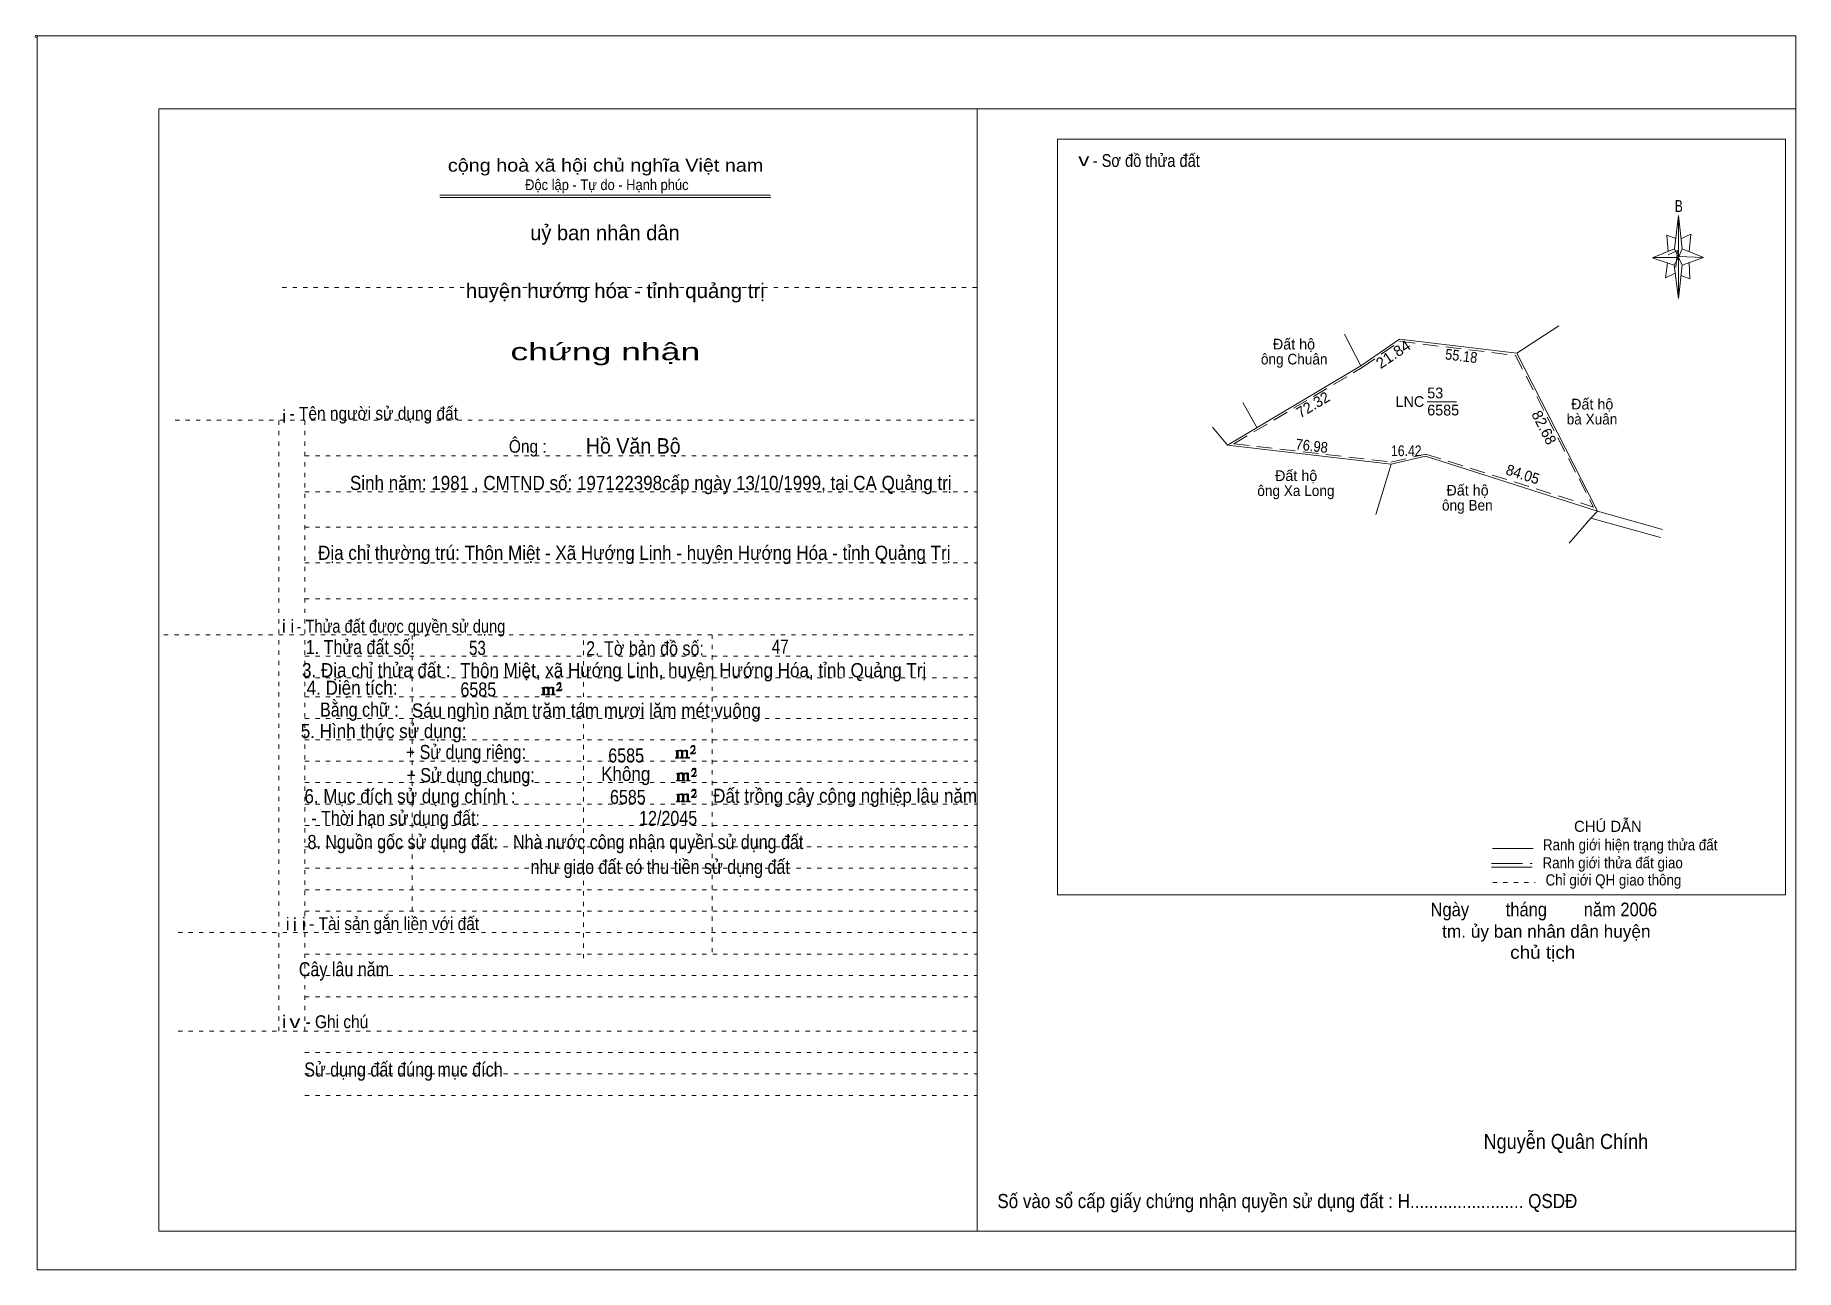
# Model space of a CAD drawing. Header units: centimetres. Extents: x -1.6 to 39.5, y -3.3 to 25.5.
import ezdxf
from ezdxf.enums import TextEntityAlignment as Align

# ---------------------------------------------------------------- set-up
doc = ezdxf.new("R2010")
doc.units = ezdxf.units.CM
doc.header["$LTSCALE"] = 0.12
for name, pattern in [('DOTTED', [1.5, 0.3, -1.2]), ('LONG_DASHED', [7.5, 6, -1.5]), ('MEDIUM_DASHED', [4.5, 3, -1.5])]:
    doc.linetypes.add(name, pattern=pattern)
for name, color, linetype, lineweight in [('1', 7, 'DOTTED', 13), ('10', 7, 'Continuous', 13), ('4', 7, 'Continuous', 13), ('5', 7, 'Continuous', 13), ('50', 7, 'Continuous', 13)]:
    doc.layers.add(name, color=color, linetype=linetype, lineweight=lineweight)

msp = doc.modelspace()

# ---------------------------------------------------------------- hatches: boundary and pattern name
at = {"layer": '50'}
for points in [[(10.27, 10.13), (10.27, 10.12), (10.27, 10.11), (10.25, 10.11), (10.24, 10.11), (10.24, 10.1), (10.33, 10.1), (10.33, 10.11), (10.32, 10.11), (10.31, 10.11), (10.31, 10.12), (10.31, 10.13), (10.31, 10.24), (10.31, 10.25), (10.32, 10.26), (10.34, 10.26), (10.35, 10.26), (10.36, 10.26), (10.37, 10.25), (10.39, 10.22), (10.39, 10.13), (10.37, 10.12), (10.37, 10.11), (10.36, 10.11), (10.35, 10.11), (10.35, 10.1), (10.44, 10.1), (10.44, 10.11), (10.43, 10.11), (10.42, 10.11), (10.42, 10.12), (10.42, 10.13), (10.42, 10.24), (10.44, 10.26), (10.45, 10.26), (10.46, 10.26), (10.49, 10.26), (10.49, 10.25), (10.5, 10.24), (10.5, 10.22), (10.5, 10.13), (10.5, 10.12), (10.49, 10.11), (10.49, 10.11), (10.47, 10.11), (10.47, 10.1), (10.56, 10.1), (10.56, 10.11), (10.55, 10.11), (10.54, 10.11), (10.53, 10.12), (10.53, 10.13), (10.53, 10.2), (10.53, 10.25), (10.53, 10.26), (10.52, 10.27), (10.5, 10.28), (10.47, 10.28), (10.46, 10.28), (10.44, 10.27), (10.41, 10.25), (10.41, 10.26), (10.4, 10.28), (10.39, 10.28), (10.37, 10.28), (10.35, 10.28), (10.34, 10.28), (10.32, 10.26), (10.31, 10.26), (10.31, 10.25), (10.31, 10.25), (10.31, 10.26), (10.31, 10.28), (10.24, 10.26), (10.24, 10.26), (10.25, 10.26), (10.27, 10.25), (10.27, 10.24), (10.27, 10.23)], [(10.69, 10.19), (10.72, 10.24), (10.72, 10.24), (10.71, 10.22), (10.69, 10.22), (10.68, 10.22), (10.63, 10.22), (10.66, 10.26), (10.67, 10.27), (10.69, 10.28), (10.69, 10.3), (10.69, 10.32), (10.69, 10.34), (10.69, 10.35), (10.69, 10.37), (10.68, 10.38), (10.67, 10.38), (10.66, 10.39), (10.65, 10.39), (10.63, 10.38), (10.63, 10.38), (10.62, 10.37), (10.61, 10.35), (10.59, 10.33), (10.61, 10.33), (10.61, 10.35), (10.62, 10.35), (10.63, 10.36), (10.65, 10.36), (10.66, 10.36), (10.67, 10.35), (10.68, 10.35), (10.68, 10.32), (10.68, 10.3), (10.66, 10.28), (10.66, 10.26), (10.65, 10.25), (10.59, 10.2), (10.59, 10.19)], [(13.39, 8.66), (13.39, 8.65), (13.39, 8.64), (13.38, 8.64), (13.37, 8.64), (13.37, 8.62), (13.45, 8.62), (13.45, 8.64), (13.44, 8.64), (13.43, 8.64), (13.43, 8.65), (13.43, 8.66), (13.43, 8.77), (13.43, 8.78), (13.44, 8.79), (13.47, 8.79), (13.48, 8.79), (13.49, 8.79), (13.5, 8.78), (13.51, 8.74), (13.51, 8.66), (13.5, 8.65), (13.5, 8.64), (13.49, 8.64), (13.48, 8.64), (13.48, 8.62), (13.57, 8.62), (13.57, 8.64), (13.55, 8.64), (13.54, 8.64), (13.54, 8.65), (13.54, 8.66), (13.54, 8.77), (13.57, 8.79), (13.58, 8.79), (13.59, 8.79), (13.61, 8.79), (13.61, 8.78), (13.62, 8.77), (13.62, 8.74), (13.62, 8.66), (13.62, 8.65), (13.61, 8.64), (13.61, 8.64), (13.6, 8.64), (13.6, 8.62), (13.69, 8.62), (13.69, 8.64), (13.67, 8.64), (13.66, 8.64), (13.65, 8.65), (13.65, 8.66), (13.65, 8.73), (13.65, 8.78), (13.65, 8.79), (13.64, 8.8), (13.62, 8.81), (13.6, 8.81), (13.59, 8.81), (13.57, 8.8), (13.53, 8.78), (13.53, 8.79), (13.52, 8.81), (13.51, 8.81), (13.5, 8.81), (13.48, 8.81), (13.47, 8.81), (13.44, 8.79), (13.43, 8.79), (13.43, 8.78), (13.43, 8.78), (13.43, 8.79), (13.43, 8.81), (13.37, 8.79), (13.37, 8.79), (13.38, 8.79), (13.39, 8.78), (13.39, 8.77), (13.39, 8.76)], [(13.82, 8.72), (13.84, 8.77), (13.84, 8.77), (13.83, 8.74), (13.82, 8.74), (13.81, 8.74), (13.75, 8.74), (13.79, 8.79), (13.8, 8.8), (13.82, 8.81), (13.82, 8.83), (13.82, 8.84), (13.82, 8.87), (13.82, 8.88), (13.82, 8.9), (13.81, 8.91), (13.8, 8.91), (13.79, 8.92), (13.77, 8.92), (13.75, 8.91), (13.75, 8.91), (13.74, 8.9), (13.73, 8.88), (13.72, 8.86), (13.73, 8.86), (13.73, 8.88), (13.74, 8.88), (13.75, 8.89), (13.77, 8.89), (13.79, 8.89), (13.8, 8.88), (13.81, 8.88), (13.81, 8.84), (13.81, 8.83), (13.79, 8.81), (13.79, 8.79), (13.77, 8.78), (13.72, 8.73), (13.72, 8.72)], [(13.41, 8.12), (13.41, 8.11), (13.41, 8.1), (13.4, 8.1), (13.39, 8.1), (13.39, 8.09), (13.48, 8.09), (13.48, 8.1), (13.47, 8.1), (13.45, 8.1), (13.45, 8.11), (13.45, 8.12), (13.45, 8.23), (13.45, 8.24), (13.47, 8.26), (13.49, 8.26), (13.5, 8.26), (13.51, 8.26), (13.52, 8.24), (13.53, 8.21), (13.53, 8.12), (13.52, 8.11), (13.52, 8.1), (13.51, 8.1), (13.5, 8.1), (13.5, 8.09), (13.59, 8.09), (13.59, 8.1), (13.58, 8.1), (13.57, 8.1), (13.57, 8.11), (13.57, 8.12), (13.57, 8.23), (13.59, 8.26), (13.6, 8.26), (13.61, 8.26), (13.63, 8.26), (13.63, 8.24), (13.64, 8.23), (13.64, 8.21), (13.64, 8.12), (13.64, 8.11), (13.63, 8.1), (13.63, 8.1), (13.62, 8.1), (13.62, 8.09), (13.71, 8.09), (13.71, 8.1), (13.7, 8.1), (13.69, 8.1), (13.67, 8.11), (13.67, 8.12), (13.67, 8.2), (13.67, 8.24), (13.67, 8.26), (13.66, 8.27), (13.64, 8.28), (13.62, 8.28), (13.61, 8.28), (13.59, 8.27), (13.55, 8.24), (13.55, 8.26), (13.54, 8.28), (13.53, 8.28), (13.52, 8.28), (13.5, 8.28), (13.49, 8.28), (13.47, 8.26), (13.45, 8.26), (13.45, 8.24), (13.45, 8.24), (13.45, 8.26), (13.45, 8.28), (13.39, 8.26), (13.39, 8.26), (13.4, 8.26), (13.41, 8.24), (13.41, 8.23), (13.41, 8.22)], [(13.84, 8.19), (13.86, 8.23), (13.86, 8.23), (13.85, 8.21), (13.84, 8.21), (13.83, 8.21), (13.77, 8.21), (13.81, 8.26), (13.82, 8.27), (13.84, 8.28), (13.84, 8.3), (13.84, 8.31), (13.84, 8.33), (13.84, 8.34), (13.84, 8.37), (13.83, 8.38), (13.82, 8.38), (13.81, 8.39), (13.8, 8.39), (13.77, 8.38), (13.77, 8.38), (13.76, 8.37), (13.75, 8.34), (13.74, 8.32), (13.75, 8.32), (13.75, 8.34), (13.76, 8.34), (13.77, 8.36), (13.8, 8.36), (13.81, 8.36), (13.82, 8.34), (13.83, 8.34), (13.83, 8.31), (13.83, 8.3), (13.81, 8.28), (13.81, 8.26), (13.8, 8.24), (13.74, 8.2), (13.74, 8.19)], [(13.84, 7.7), (13.86, 7.75), (13.86, 7.75), (13.85, 7.72), (13.84, 7.72), (13.83, 7.72), (13.77, 7.72), (13.81, 7.77), (13.82, 7.78), (13.84, 7.79), (13.84, 7.81), (13.84, 7.82), (13.84, 7.85), (13.84, 7.86), (13.84, 7.88), (13.83, 7.89), (13.82, 7.89), (13.81, 7.9), (13.79, 7.9), (13.77, 7.89), (13.77, 7.89), (13.76, 7.88), (13.75, 7.86), (13.74, 7.84), (13.75, 7.84), (13.75, 7.86), (13.76, 7.86), (13.77, 7.87), (13.79, 7.87), (13.81, 7.87), (13.82, 7.86), (13.83, 7.86), (13.83, 7.82), (13.83, 7.81), (13.81, 7.79), (13.81, 7.77), (13.79, 7.76), (13.74, 7.71), (13.74, 7.7)], [(13.41, 7.64), (13.41, 7.63), (13.41, 7.62), (13.4, 7.62), (13.39, 7.62), (13.39, 7.6), (13.47, 7.6), (13.47, 7.62), (13.46, 7.62), (13.45, 7.62), (13.45, 7.63), (13.45, 7.64), (13.45, 7.75), (13.45, 7.76), (13.46, 7.77), (13.49, 7.77), (13.5, 7.77), (13.51, 7.77), (13.52, 7.76), (13.53, 7.72), (13.53, 7.64), (13.52, 7.63), (13.52, 7.62), (13.51, 7.62), (13.5, 7.62), (13.5, 7.6), (13.59, 7.6), (13.59, 7.62), (13.57, 7.62), (13.56, 7.62), (13.56, 7.63), (13.56, 7.64), (13.56, 7.75), (13.59, 7.77), (13.6, 7.77), (13.61, 7.77), (13.63, 7.77), (13.63, 7.76), (13.64, 7.75), (13.64, 7.72), (13.64, 7.64), (13.64, 7.63), (13.63, 7.62), (13.63, 7.62), (13.62, 7.62), (13.62, 7.6), (13.71, 7.6), (13.71, 7.62), (13.69, 7.62), (13.68, 7.62), (13.67, 7.63), (13.67, 7.64), (13.67, 7.71), (13.67, 7.76), (13.67, 7.77), (13.66, 7.78), (13.64, 7.79), (13.62, 7.79), (13.61, 7.79), (13.59, 7.78), (13.55, 7.76), (13.55, 7.77), (13.54, 7.79), (13.53, 7.79), (13.52, 7.79), (13.5, 7.79), (13.49, 7.79), (13.46, 7.77), (13.45, 7.77), (13.45, 7.76), (13.45, 7.76), (13.45, 7.77), (13.45, 7.79), (13.39, 7.77), (13.39, 7.77), (13.4, 7.77), (13.41, 7.76), (13.41, 7.75), (13.41, 7.74)]]:
    msp.add_hatch(color=256, dxfattribs=at).paths.add_polyline_path(points)

# ---------------------------------------------------------------- linework, layer by layer
at = {"layer": '1', "linetype": 'Continuous'}
for p, q in [((1.31, -2.42), (1.31, 23.78)), ((1.31, 23.78), (39.51, 23.78)), ((20.41, -2.42), (20.41, 23.78)), ((39.51, -2.42), (39.51, 23.78)), ((7.87, 21.76), (15.58, 21.76)), ((7.87, 21.71), (15.59, 21.71)), ((1.31, -2.42), (39.51, -2.42))]:
    msp.add_line(p, q, dxfattribs=at)
at = {"layer": '1'}
for p, q in [((4.19, 19.61), (20.41, 19.61)), ((1.69, 16.51), (20.41, 16.51)), ((4.11, 2.25), (4.11, 16.51)), ((4.72, 2.25), (4.72, 16.51)), ((4.72, 15.68), (20.41, 15.68)), ((4.72, 14.84), (20.41, 14.84)), ((4.72, 14.01), (20.41, 14.01)), ((4.72, 13.18), (20.41, 13.18)), ((4.72, 12.34), (20.41, 12.34)), ((1.43, 11.5), (20.41, 11.5)), ((7.22, 5.05), (7.22, 11.5)), ((11.22, 3.95), (11.22, 11.5)), ((14.22, 4.09), (14.22, 11.5)), ((4.72, 11), (20.41, 11)), ((4.72, 10.5), (20.41, 10.5)), ((4.72, 10.05), (20.41, 10.05)), ((4.72, 9.55), (20.41, 9.55)), ((4.72, 9.05), (20.41, 9.05)), ((4.72, 8.55), (20.41, 8.55)), ((4.72, 8.05), (20.41, 8.05)), ((4.72, 7.55), (20.41, 7.55)), ((4.72, 7.05), (20.41, 7.05)), ((4.72, 6.55), (20.41, 6.55)), ((4.72, 6.05), (20.41, 6.05)), ((4.72, 5.55), (20.41, 5.55)), ((4.72, 5.05), (20.41, 5.05)), ((1.76, 4.55), (20.41, 4.55)), ((4.72, 4.05), (20.41, 4.05)), ((4.72, 3.55), (20.41, 3.55)), ((4.72, 3.05), (20.41, 3.05)), ((1.76, 2.25), (20.41, 2.25)), ((4.72, 1.75), (20.41, 1.75)), ((4.72, 1.25), (20.41, 1.25)), ((4.72, 0.75), (20.41, 0.75))]:
    msp.add_line(p, q, dxfattribs=at)
at = {"layer": '1', "linetype": 'Continuous'}
msp.add_lwpolyline([(-1.53, -3.32), (39.51, -3.32), (39.51, 25.48), (-1.53, 25.48)], close=True, dxfattribs=at)
at = {"layer": '10'}
for p, q in [((36.67, 20.13), (36.16, 20.3)), ((36.86, 20.51), (37.36, 20.31)), ((37.02, 20.19), (37.04, 19.81)), ((36.86, 20.13), (36.77, 19.35)), ((37.04, 19.81), (36.83, 19.89)), ((29.36, 17.78), (28.98, 18.52)), ((33.98, 18.71), (33, 18.07)), ((29.36, 17.78), (30.26, 18.4)), ((30.26, 18.4), (33, 18.07)), ((26.25, 15.93), (29.36, 17.78)), ((33, 18.07), (34.88, 14.39)), ((26.61, 16.92), (26.93, 16.34)), ((30.91, 16.94), (31.59, 16.94)), ((25.9, 16.35), (26.25, 15.93)), ((30.87, 15.67), (34.88, 14.39)), ((30.07, 15.48), (29.71, 14.31)), ((34.88, 14.39), (34.73, 14.22)), ((34.88, 14.39), (36.4, 13.96)), ((34.73, 14.22), (34.22, 13.64)), ((34.73, 14.22), (36.35, 13.77))]:
    msp.add_line(p, q, dxfattribs=at)
at = {"layer": '10', "linetype": 'MEDIUM_DASHED'}
for p, q in [((26.4, 15.96), (30.08, 15.53)), ((30.06, 15.53), (30.88, 15.72)), ((30.88, 15.72), (34.79, 14.48))]:
    msp.add_line(p, q, dxfattribs=at)
at = {"layer": '10'}
for points in [[(36.71, 20.75), (36.5, 20.83), (36.53, 20.45)], [(36.84, 20.75), (37.06, 20.85), (37.02, 20.45)], [(36.77, 20.31), (36.68, 20.51), (36.18, 20.31)], [(36.68, 19.93), (36.47, 19.83), (36.52, 20.18)], [(36.53, 20.37), (36.75, 20.47), (36.71, 20.07)], [(36.77, 20.31), (36.86, 20.13), (37.36, 20.31)], [(26.25, 15.93), (30.07, 15.48), (30.87, 15.67)]]:
    msp.add_lwpolyline(points, dxfattribs=at)
for points in [[(36.77, 20.31), (36.18, 20.31), (36.68, 20.51), (36.86, 20.13), (37.36, 20.31), (36.77, 20.33)], [(36.77, 20.31), (36.77, 19.35), (36.67, 20.13)]]:
    msp.add_lwpolyline(points, close=True, dxfattribs=at)
at = {"layer": '10', "linetype": 'MEDIUM_DASHED'}
msp.add_lwpolyline([(26.4, 15.96), (29.39, 17.74), (30.27, 18.35), (32.97, 18.02), (34.79, 14.48)], dxfattribs=at)
at = {"layer": '4'}
for p, q in [((32.43, 6.51), (33.38, 6.51)), ((32.41, 6.08), (33.36, 6.08))]:
    msp.add_line(p, q, dxfattribs=at)
at = {"layer": '4', "linetype": 'LONG_DASHED'}
msp.add_line((32.41, 6.16), (33.36, 6.16), dxfattribs=at)
at = {"layer": '4', "linetype": 'DOTTED'}
msp.add_line((32.44, 5.72), (33.43, 5.72), dxfattribs=at)
at = {"layer": '4'}
msp.add_lwpolyline([(22.28, 23.07), (39.27, 23.07), (39.27, 5.43), (22.28, 5.43)], close=True, dxfattribs=at)
msp.add_circle((-1.55, 25.47), 0.025, dxfattribs=at)
at = {"layer": '5'}
msp.add_line((36.68, 20.51), (36.77, 21.29), dxfattribs=at)
msp.add_lwpolyline([(36.77, 21.29), (36.86, 20.51), (36.77, 20.31)], close=True, dxfattribs=at)
at = {"layer": '50'}
for points in [[(10.27, 10.13), (10.27, 10.12), (10.27, 10.11), (10.25, 10.11), (10.24, 10.11), (10.24, 10.1), (10.33, 10.1), (10.33, 10.11), (10.32, 10.11), (10.31, 10.11), (10.31, 10.12), (10.31, 10.13), (10.31, 10.24), (10.31, 10.25), (10.32, 10.26), (10.34, 10.26), (10.35, 10.26), (10.36, 10.26), (10.37, 10.25), (10.39, 10.22), (10.39, 10.13), (10.37, 10.12), (10.37, 10.11), (10.36, 10.11), (10.35, 10.11), (10.35, 10.1), (10.44, 10.1), (10.44, 10.11), (10.43, 10.11), (10.42, 10.11), (10.42, 10.12), (10.42, 10.13), (10.42, 10.24), (10.44, 10.26), (10.45, 10.26), (10.46, 10.26), (10.49, 10.26), (10.49, 10.25), (10.5, 10.24), (10.5, 10.22), (10.5, 10.13), (10.5, 10.12), (10.49, 10.11), (10.49, 10.11), (10.47, 10.11), (10.47, 10.1), (10.56, 10.1), (10.56, 10.11), (10.55, 10.11), (10.54, 10.11), (10.53, 10.12), (10.53, 10.13), (10.53, 10.2), (10.53, 10.25), (10.53, 10.26), (10.52, 10.27), (10.5, 10.28), (10.47, 10.28), (10.46, 10.28), (10.44, 10.27), (10.41, 10.25), (10.41, 10.26), (10.4, 10.28), (10.39, 10.28), (10.37, 10.28), (10.35, 10.28), (10.34, 10.28), (10.32, 10.26), (10.31, 10.26), (10.31, 10.25), (10.31, 10.25), (10.31, 10.26), (10.31, 10.28), (10.24, 10.26), (10.24, 10.26), (10.25, 10.26), (10.27, 10.25), (10.27, 10.24), (10.27, 10.23)], [(10.69, 10.19), (10.72, 10.24), (10.72, 10.24), (10.71, 10.22), (10.69, 10.22), (10.68, 10.22), (10.63, 10.22), (10.66, 10.26), (10.67, 10.27), (10.69, 10.28), (10.69, 10.3), (10.69, 10.32), (10.69, 10.34), (10.69, 10.35), (10.69, 10.37), (10.68, 10.38), (10.67, 10.38), (10.66, 10.39), (10.65, 10.39), (10.63, 10.38), (10.63, 10.38), (10.62, 10.37), (10.61, 10.35), (10.59, 10.33), (10.61, 10.33), (10.61, 10.35), (10.62, 10.35), (10.63, 10.36), (10.65, 10.36), (10.66, 10.36), (10.67, 10.35), (10.68, 10.35), (10.68, 10.32), (10.68, 10.3), (10.66, 10.28), (10.66, 10.26), (10.65, 10.25), (10.59, 10.2), (10.59, 10.19)], [(13.39, 8.66), (13.39, 8.65), (13.39, 8.64), (13.38, 8.64), (13.37, 8.64), (13.37, 8.62), (13.45, 8.62), (13.45, 8.64), (13.44, 8.64), (13.43, 8.64), (13.43, 8.65), (13.43, 8.66), (13.43, 8.77), (13.43, 8.78), (13.44, 8.79), (13.47, 8.79), (13.48, 8.79), (13.49, 8.79), (13.5, 8.78), (13.51, 8.74), (13.51, 8.66), (13.5, 8.65), (13.5, 8.64), (13.49, 8.64), (13.48, 8.64), (13.48, 8.62), (13.57, 8.62), (13.57, 8.64), (13.55, 8.64), (13.54, 8.64), (13.54, 8.65), (13.54, 8.66), (13.54, 8.77), (13.57, 8.79), (13.58, 8.79), (13.59, 8.79), (13.61, 8.79), (13.61, 8.78), (13.62, 8.77), (13.62, 8.74), (13.62, 8.66), (13.62, 8.65), (13.61, 8.64), (13.61, 8.64), (13.6, 8.64), (13.6, 8.62), (13.69, 8.62), (13.69, 8.64), (13.67, 8.64), (13.66, 8.64), (13.65, 8.65), (13.65, 8.66), (13.65, 8.73), (13.65, 8.78), (13.65, 8.79), (13.64, 8.8), (13.62, 8.81), (13.6, 8.81), (13.59, 8.81), (13.57, 8.8), (13.53, 8.78), (13.53, 8.79), (13.52, 8.81), (13.51, 8.81), (13.5, 8.81), (13.48, 8.81), (13.47, 8.81), (13.44, 8.79), (13.43, 8.79), (13.43, 8.78), (13.43, 8.78), (13.43, 8.79), (13.43, 8.81), (13.37, 8.79), (13.37, 8.79), (13.38, 8.79), (13.39, 8.78), (13.39, 8.77), (13.39, 8.76)], [(13.82, 8.72), (13.84, 8.77), (13.84, 8.77), (13.83, 8.74), (13.82, 8.74), (13.81, 8.74), (13.75, 8.74), (13.79, 8.79), (13.8, 8.8), (13.82, 8.81), (13.82, 8.83), (13.82, 8.84), (13.82, 8.87), (13.82, 8.88), (13.82, 8.9), (13.81, 8.91), (13.8, 8.91), (13.79, 8.92), (13.77, 8.92), (13.75, 8.91), (13.75, 8.91), (13.74, 8.9), (13.73, 8.88), (13.72, 8.86), (13.73, 8.86), (13.73, 8.88), (13.74, 8.88), (13.75, 8.89), (13.77, 8.89), (13.79, 8.89), (13.8, 8.88), (13.81, 8.88), (13.81, 8.84), (13.81, 8.83), (13.79, 8.81), (13.79, 8.79), (13.77, 8.78), (13.72, 8.73), (13.72, 8.72)], [(13.41, 8.12), (13.41, 8.11), (13.41, 8.1), (13.4, 8.1), (13.39, 8.1), (13.39, 8.09), (13.48, 8.09), (13.48, 8.1), (13.47, 8.1), (13.45, 8.1), (13.45, 8.11), (13.45, 8.12), (13.45, 8.23), (13.45, 8.24), (13.47, 8.26), (13.49, 8.26), (13.5, 8.26), (13.51, 8.26), (13.52, 8.24), (13.53, 8.21), (13.53, 8.12), (13.52, 8.11), (13.52, 8.1), (13.51, 8.1), (13.5, 8.1), (13.5, 8.09), (13.59, 8.09), (13.59, 8.1), (13.58, 8.1), (13.57, 8.1), (13.57, 8.11), (13.57, 8.12), (13.57, 8.23), (13.59, 8.26), (13.6, 8.26), (13.61, 8.26), (13.63, 8.26), (13.63, 8.24), (13.64, 8.23), (13.64, 8.21), (13.64, 8.12), (13.64, 8.11), (13.63, 8.1), (13.63, 8.1), (13.62, 8.1), (13.62, 8.09), (13.71, 8.09), (13.71, 8.1), (13.7, 8.1), (13.69, 8.1), (13.67, 8.11), (13.67, 8.12), (13.67, 8.2), (13.67, 8.24), (13.67, 8.26), (13.66, 8.27), (13.64, 8.28), (13.62, 8.28), (13.61, 8.28), (13.59, 8.27), (13.55, 8.24), (13.55, 8.26), (13.54, 8.28), (13.53, 8.28), (13.52, 8.28), (13.5, 8.28), (13.49, 8.28), (13.47, 8.26), (13.45, 8.26), (13.45, 8.24), (13.45, 8.24), (13.45, 8.26), (13.45, 8.28), (13.39, 8.26), (13.39, 8.26), (13.4, 8.26), (13.41, 8.24), (13.41, 8.23), (13.41, 8.22)], [(13.84, 8.19), (13.86, 8.23), (13.86, 8.23), (13.85, 8.21), (13.84, 8.21), (13.83, 8.21), (13.77, 8.21), (13.81, 8.26), (13.82, 8.27), (13.84, 8.28), (13.84, 8.3), (13.84, 8.31), (13.84, 8.33), (13.84, 8.34), (13.84, 8.37), (13.83, 8.38), (13.82, 8.38), (13.81, 8.39), (13.8, 8.39), (13.77, 8.38), (13.77, 8.38), (13.76, 8.37), (13.75, 8.34), (13.74, 8.32), (13.75, 8.32), (13.75, 8.34), (13.76, 8.34), (13.77, 8.36), (13.8, 8.36), (13.81, 8.36), (13.82, 8.34), (13.83, 8.34), (13.83, 8.31), (13.83, 8.3), (13.81, 8.28), (13.81, 8.26), (13.8, 8.24), (13.74, 8.2), (13.74, 8.19)], [(13.84, 7.7), (13.86, 7.75), (13.86, 7.75), (13.85, 7.72), (13.84, 7.72), (13.83, 7.72), (13.77, 7.72), (13.81, 7.77), (13.82, 7.78), (13.84, 7.79), (13.84, 7.81), (13.84, 7.82), (13.84, 7.85), (13.84, 7.86), (13.84, 7.88), (13.83, 7.89), (13.82, 7.89), (13.81, 7.9), (13.79, 7.9), (13.77, 7.89), (13.77, 7.89), (13.76, 7.88), (13.75, 7.86), (13.74, 7.84), (13.75, 7.84), (13.75, 7.86), (13.76, 7.86), (13.77, 7.87), (13.79, 7.87), (13.81, 7.87), (13.82, 7.86), (13.83, 7.86), (13.83, 7.82), (13.83, 7.81), (13.81, 7.79), (13.81, 7.77), (13.79, 7.76), (13.74, 7.71), (13.74, 7.7)], [(13.41, 7.64), (13.41, 7.63), (13.41, 7.62), (13.4, 7.62), (13.39, 7.62), (13.39, 7.6), (13.47, 7.6), (13.47, 7.62), (13.46, 7.62), (13.45, 7.62), (13.45, 7.63), (13.45, 7.64), (13.45, 7.75), (13.45, 7.76), (13.46, 7.77), (13.49, 7.77), (13.5, 7.77), (13.51, 7.77), (13.52, 7.76), (13.53, 7.72), (13.53, 7.64), (13.52, 7.63), (13.52, 7.62), (13.51, 7.62), (13.5, 7.62), (13.5, 7.6), (13.59, 7.6), (13.59, 7.62), (13.57, 7.62), (13.56, 7.62), (13.56, 7.63), (13.56, 7.64), (13.56, 7.75), (13.59, 7.77), (13.6, 7.77), (13.61, 7.77), (13.63, 7.77), (13.63, 7.76), (13.64, 7.75), (13.64, 7.72), (13.64, 7.64), (13.64, 7.63), (13.63, 7.62), (13.63, 7.62), (13.62, 7.62), (13.62, 7.6), (13.71, 7.6), (13.71, 7.62), (13.69, 7.62), (13.68, 7.62), (13.67, 7.63), (13.67, 7.64), (13.67, 7.71), (13.67, 7.76), (13.67, 7.77), (13.66, 7.78), (13.64, 7.79), (13.62, 7.79), (13.61, 7.79), (13.59, 7.78), (13.55, 7.76), (13.55, 7.77), (13.54, 7.79), (13.53, 7.79), (13.52, 7.79), (13.5, 7.79), (13.49, 7.79), (13.46, 7.77), (13.45, 7.77), (13.45, 7.76), (13.45, 7.76), (13.45, 7.77), (13.45, 7.79), (13.39, 7.77), (13.39, 7.77), (13.4, 7.77), (13.41, 7.76), (13.41, 7.75), (13.41, 7.74)]]:
    msp.add_lwpolyline(points, close=True, dxfattribs=at)

# ---------------------------------------------------------------- texts
at = {"layer": '1'}
for s, height, width, p in [('cộng hoà xã hội chủ nghĩa Việt nam', 0.3, 1.15, (11.735, 22.31)), ('v', 0.3, 1.3, (22.895, 22.44)), ('- Sơ đồ thửa đất ', 0.3, 0.85, (24.4, 22.42)), ('Độc lập - Tự do - Hạnh phúc', 0.25, 0.9, (11.765, 21.88)), ('chứng nhận', 0.4, 1.55, (11.73, 17.91)), ('- Tên người sử dụng đất', 0.3, 0.9, (6.325, 16.52)), ('- Thửa đất được quyền sử dụng', 0.3, 0.85, (6.96, 11.55)), ('- Tài sản gắn liền với đất ', 0.3, 0.9, (6.85, 4.61)), ('v', 0.3, 1.3, (4.485, 2.32)), ('- Ghi chú', 0.3, 0.9, (5.465, 2.32))]:
    msp.add_text(s, height=height, dxfattribs=dict(at, width=width)).set_placement(p, align=Align.CENTER)
for s, height, p in [('uỷ ban nhân dân', 0.35, (11.72, 20.71)), ('i', 0.3, (4.235, 16.45)), ('i', 0.3, (4.225, 11.55)), ('i', 0.3, (4.425, 11.55)), ('i', 0.3, (4.315, 4.6)), ('i', 0.3, (4.485, 4.59)), ('i', 0.3, (4.695, 4.6)), ('i', 0.3, (4.235, 2.32))]:
    msp.add_text(s, height=height, dxfattribs=at).set_placement(p, align=Align.CENTER)
at = {"layer": '10'}
for p in [(27.8, 18.16), (34.76, 16.76), (27.85, 15.09), (31.85, 14.75)]:
    msp.add_text('Đất hộ', height=0.25, dxfattribs=at).set_placement(p, align=Align.CENTER)
for s, rotation, width, p in [('21.84', 34.178, 1.05, (30.185, 17.945)), ('55.18', 353.193, 0.9, (31.69, 17.886)), ('76.98', 353.264, 0.9, (28.2, 15.786)), ('84.05', 342.259, 0.95, (33.102, 15.128))]:
    msp.add_text(s, height=0.25, rotation=rotation, dxfattribs=dict(at, width=width)).set_placement(p, align=Align.CENTER)
for s, height, width, p in [('ông Chuân', 0.25, 0.95, (27.805, 17.81)), ('bà Xuân', 0.25, 0.95, (34.755, 16.41)), ('16.42', 0.25, 0.85, (30.42, 15.67)), ('ông Xa Long', 0.25, 0.95, (27.845, 14.74)), ('ông Ben', 0.25, 0.95, (31.845, 14.4)), ('Nguyễn Quân Chính', 0.35, 0.9, (34.145, -0.5))]:
    msp.add_text(s, height=height, dxfattribs=dict(at, width=width)).set_placement(p, align=Align.CENTER)
for s, p in [('53', (30.91, 17.02)), ('6585', (30.91, 16.62))]:
    msp.add_text(s, height=0.25, dxfattribs=at).set_placement(p)
for s, rotation, p in [('72.32', 30.81, (28.306, 16.764)), ('82.68', 296.987, (33.523, 16.282))]:
    msp.add_text(s, height=0.25, rotation=rotation, dxfattribs=at).set_placement(p, align=Align.CENTER)
msp.add_text('LNC', height=0.25, dxfattribs=at).set_placement((30.84, 16.82), align=Align.RIGHT)
at = {"layer": '4'}
msp.add_text('CHÚ DẪN', height=0.2591, dxfattribs=at).set_placement((35.125, 6.9), align=Align.CENTER)
at = {"layer": '4', "width": 0.9}
for s, p in [('Ranh giới hiện trạng thửa đất', (35.645, 6.47)), ('Ranh giới thửa đất giao ', (35.28, 6.05)), ('Chỉ giới QH giao thông', (35.255, 5.65))]:
    msp.add_text(s, height=0.2591, dxfattribs=at).set_placement(p, align=Align.CENTER)
at = {"layer": '5', "width": 0.75}
msp.add_text('B', height=0.276, dxfattribs=at).set_placement((36.78, 21.37), align=Align.CENTER)
at = {"layer": '50'}
for s, height, width, p in [('  huyện hướng hóa - tỉnh quảng trị', 0.34, 1.05, (11.83, 19.36)), ('Ông :', 0.3, 0.9, (9.92, 15.75)), ('Hồ Văn Bộ', 0.36, 0.95, (12.38, 15.73)), ('Sinh năm: 1981 , CMTND số: 197122398cấp ngày 13/10/1999, tại CA Quảng trị', 0.33, 0.9, (12.79, 14.88)), ('Địa chỉ thường trú: Thôn Miệt - Xã Hướng Linh - huyện Hướng Hóa - tỉnh Quảng Trị', 0.33, 0.9, (12.405, 13.25)), ('1. Thửa đất số:  ', 0.33, 0.85, (6.115, 11.05)), ('53', 0.33, 0.8, (8.745, 11.03)), ('2. Tờ bản đồ số:  ', 0.33, 0.85, (12.76, 11.02)), ('47', 0.33, 0.8, (15.81, 11.06)), ('3. Địa chỉ thửa đất : ', 0.33, 0.9, (6.44, 10.51)), ('Thôn Miệt, xã Hướng Linh, huyện Hướng Hóa, tỉnh Quảng Trị', 0.33, 0.9, (13.78, 10.51)), ('4. Diện tích: ', 0.33, 0.9, (5.875, 10.1)), ('6585', 0.33, 0.85, (8.765, 10.06)), ('Bằng chữ :', 0.33, 0.85, (5.99, 9.59)), ('Sáu nghìn năm trăm tám mươi lăm mét vuông', 0.33, 0.9, (11.285, 9.57)), ('5. Hình thức sử dụng:', 0.33, 0.9, (6.555, 9.09)), ('+ Sử dụng riêng:', 0.33, 0.85, (8.475, 8.6)), ('6585', 0.33, 0.85, (12.215, 8.52)), ('+ Sử dụng chung:', 0.33, 0.85, (8.585, 8.06)), ('Không', 0.33, 0.9, (12.205, 8.09)), ('6. Mục đích sử dụng chính :', 0.33, 0.9, (7.17, 7.57)), ('6585', 0.33, 0.85, (12.255, 7.55)), ('Đất trồng cây công nghiệp lâu năm', 0.33, 0.9, (17.325, 7.58)), ('- Thời hạn sử dụng đất:', 0.33, 0.85, (6.835, 7.06)), ('12/2045', 0.33, 0.85, (13.195, 7.06)), ('8. Nguồn gốc sử dụng đất:', 0.33, 0.85, (7, 6.5)), ('Nhà nước công nhận quyền sử dụng đất ', 0.33, 0.85, (13.015, 6.5)), ('như giao đất có thu tiền sử dụng đất', 0.33, 0.85, (13.01, 5.92)), ('Ngày        tháng        năm 2006', 0.32, 0.9, (33.63, 4.93)), ('chủ tịch', 0.3, 1.1, (33.605, 3.94)), ('Cây lâu năm', 0.33, 0.85, (5.63, 3.53)), ('Sử dụng đất đúng mục đích ', 0.33, 0.85, (7.07, 1.19)), ('Số vào sổ cấp giấy chứng nhận quyền sử dụng đất : H........................ QSDĐ', 0.33, 0.9, (27.645, -1.88))]:
    msp.add_text(s, height=height, dxfattribs=dict(at, width=width)).set_placement(p, align=Align.CENTER)
msp.add_text('tm. ủy ban nhân dân huyện ', height=0.3, dxfattribs=at).set_placement((33.745, 4.43), align=Align.CENTER)

doc.saveas('drawing.dxf')
